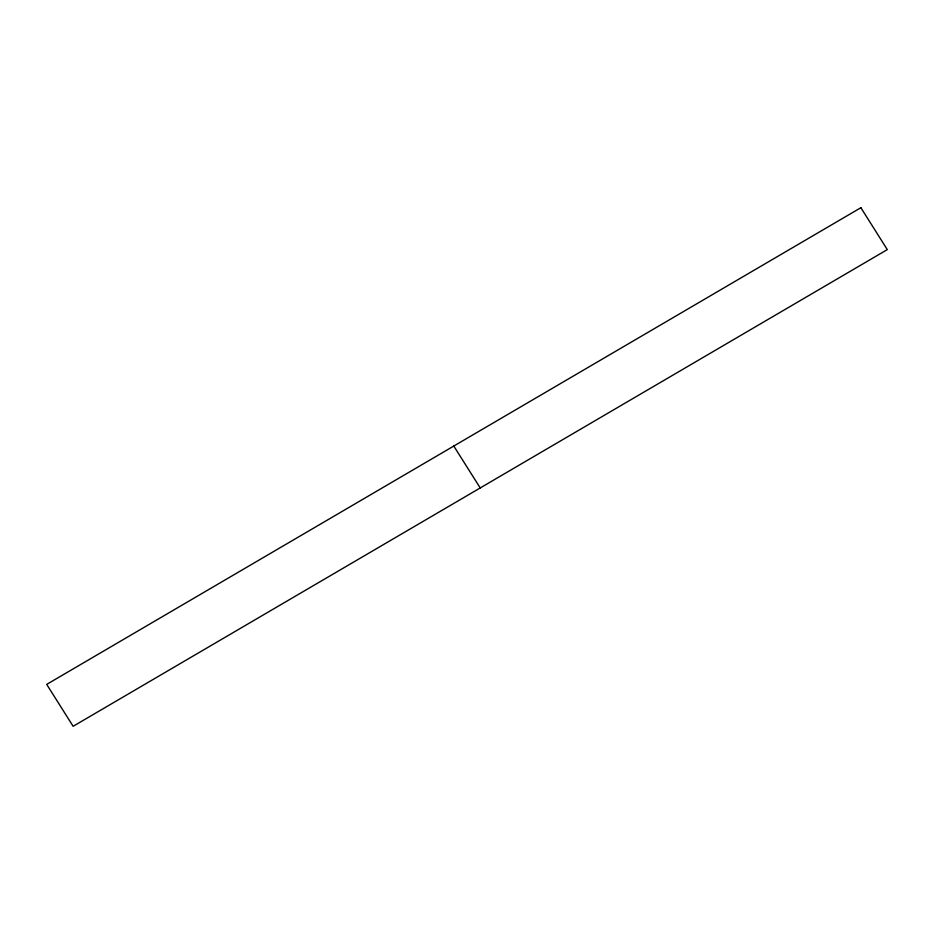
<?xml version="1.0" encoding="UTF-8"?>
<svg xmlns="http://www.w3.org/2000/svg" width="934" height="934" viewBox="0 0 934 934"><rect width="100%" height="100%" fill="white"/><g stroke="black" fill="none" stroke-linecap="round" stroke-linejoin="round"><path stroke-width="1.4" d="M453.784 446.055L480.216 487.945M860.868 207.71L46.7 684.389L73.132 726.29L887.3 249.612L860.868 207.71"/></g></svg>
